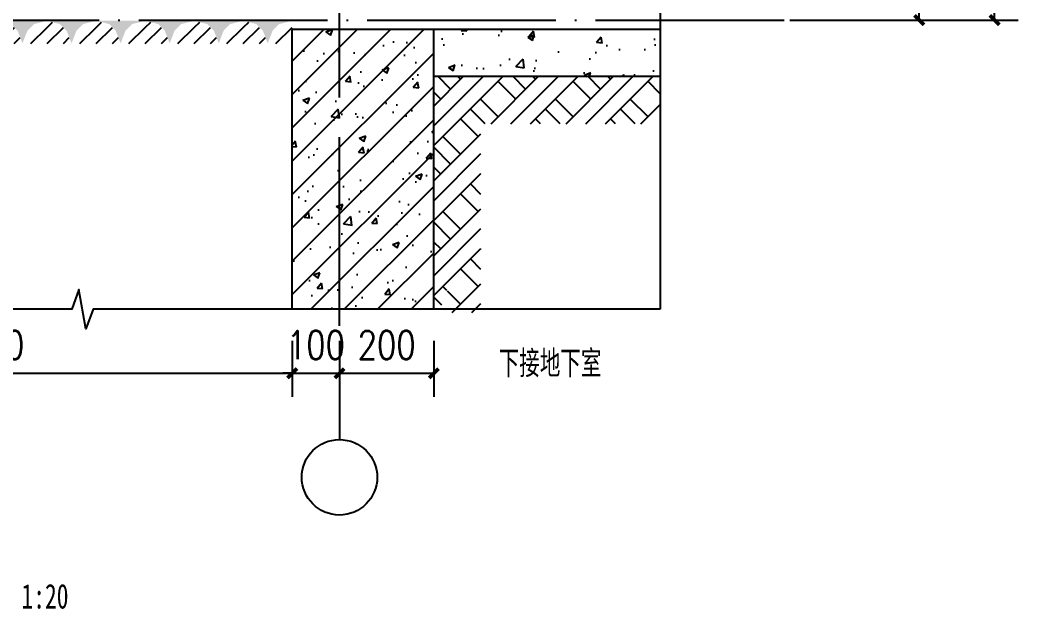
# Model space of a CAD drawing. Extents: x 718358 to 1668613, y -348838 to -159582.
# Drawn here: x 848248 to 850376, y -347494 to -346245 of the extents above; entities that cross this region are included whole.
import ezdxf
from ezdxf.enums import TextEntityAlignment as Align

# ---------------------------------------------------------------- set-up
doc = ezdxf.new("R2010")
doc.units = 0
doc.header["$LTSCALE"] = 1000
doc.linetypes.add('DOTE', pattern=[2.42, 2, -0.2, 0.02, -0.2])
for name, color, linetype in [('AXIS_TEXT', 7, 'Continuous'), ('建-图例填充', 251, 'Continuous'), ('建-墙体', 2, 'Continuous'), ('建-尺寸', 73, 'Continuous'), ('建-房间名', 7, 'Continuous'), ('建-符号', 3, 'Continuous'), ('建-符号说明', 7, 'Continuous'), ('建-轴标', 3, 'Continuous'), ('建-轴网', 14, 'DOTE')]:
    doc.layers.add(name, color=color, linetype=linetype)
doc.styles.add('_TCH_SPACE', font='gt单线西文.shx', dxfattribs={"width": 0.8, "height": 5, "bigfont": 'gt单线中文.shx'})
doc.styles.add('COMPLEX', font='COMPLEX')
doc.styles.add('DIM_FONT', font='SIMPLEX.shx', dxfattribs={"width": 0.8, "bigfont": 'GBCBIG.shx'})
doc.styles.add('黑体字', font='simhei.ttf', dxfattribs={"width": 0.7})
doc.dimstyles.new('DIMN20', dxfattribs={"dimscale": 0.2, "dimtxt": 300, "dimasz": 100, "dimexe": 250, "dimexo": 300, "dimgap": 150, "dimtad": 1, "dimdec": 0, "dimzin": 0, "dimdsep": 46, "dimtxsty": 'DIM_FONT', "dimblk": 'ARCHTICK', "dimcen": 0.09, "dimdle": 1, "dimclrt": 7, "dimazin": 2, "dimtfac": 1, "dimtdec": 0, "dimtix": 1, "dimtmove": 2, "dimatfit": 3, "dimldrblk": 'ARCHTICK', "dimfxl": 1, "dimtolj": 1, "dimtzin": 0, "dimarcsym": 0})

# ---------------------------------------------------------------- blocks, each defined once
blk = doc.blocks.new('$LinePat$00000015')
for p, q in [((0, -90), (71, -19)), ((0, -300), (211, -89)), ((420, -300), (630, -90)), ((210, -300), (286, -224))]:
    blk.add_line(p, q)
for points in [[(0, 0), (630, 0), (168, -45), (462, -45)], [(168, -45), (462, -45), (252, -132), (378, -132)], [(252, -132), (378, -132), (315, -300)]]:
    blk.add_solid(points)
blk = doc.blocks.new('_ArchTick')
at = {"color": 0, "linetype": 'ByBlock', "const_width": 0.4}
blk.add_lwpolyline([(-0.5, -0.5), (0.5, 0.5)], dxfattribs=at)
blk = doc.blocks.new('*D1800')
at = {"layer": 'Defpoints', "color": 0, "transparency": 16777216}
for p in [(849819.8, -345944.7), (850153.8, -345944.7), (849819.8, -346244.7)]:
    blk.add_point(p, dxfattribs=at)
at = {"layer": '建-尺寸', "color": 0, "lineweight": -2, "transparency": 16777216}
for p, q in [((849879.8, -345944.7), (850203.8, -345944.7)), ((850153.8, -346244.9), (850153.8, -345944.5)), ((849879.8, -346244.7), (850203.8, -346244.7))]:
    blk.add_line(p, q, dxfattribs=at)
at = {"layer": '建-尺寸', "color": 0, "lineweight": -2, "transparency": 16777216, "xscale": 20, "yscale": 20, "zscale": 20}
for p, rotation in [((850153.8, -345944.7), 90), ((850153.8, -346244.7), 270)]:
    blk.add_blockref('_ArchTick', p, dxfattribs=dict(at, rotation=rotation))
at = {"layer": '建-尺寸', "color": 7, "transparency": 16777216, "insert": (850093.8, -346094.7), "char_height": 60, "attachment_point": 5, "rotation": 90, "style": 'DIM_FONT'}
blk.add_mtext('\\A1;250', dxfattribs=at)
blk = doc.blocks.new('*D1805')
at = {"layer": 'Defpoints', "color": 0, "transparency": 16777216}
for p in [(849819.8, -339144.7), (850313.8, -339144.7), (849819.8, -346244.7)]:
    blk.add_point(p, dxfattribs=at)
at = {"layer": '建-尺寸', "color": 0, "lineweight": -2, "transparency": 16777216}
for p, q in [((849879.8, -339144.7), (850363.8, -339144.7)), ((850313.8, -346244.9), (850313.8, -339144.5)), ((849879.8, -346244.7), (850363.8, -346244.7))]:
    blk.add_line(p, q, dxfattribs=at)
at = {"layer": '建-尺寸', "color": 0, "lineweight": -2, "transparency": 16777216, "xscale": 20, "yscale": 20, "zscale": 20}
for p, rotation in [((850313.8, -339144.7), 90), ((850313.8, -346244.7), 270)]:
    blk.add_blockref('_ArchTick', p, dxfattribs=dict(at, rotation=rotation))
at = {"layer": '建-尺寸', "color": 7, "transparency": 16777216, "insert": (850251.8, -342694.7), "char_height": 60, "attachment_point": 5, "rotation": 90, "style": 'DIM_FONT'}
blk.add_mtext('\\A1;祥各栋立面图', dxfattribs=at)
blk = doc.blocks.new('*D1828')
at = {"layer": 'Defpoints', "color": 0, "transparency": 16777216}
for p in [(848924.9, -346865.3), (849124.9, -346865.3), (849124.9, -346994)]:
    blk.add_point(p, dxfattribs=at)
at = {"layer": '建-尺寸', "color": 0, "lineweight": -2, "transparency": 16777216}
for p, q in [((848924.9, -346925.3), (848924.9, -347044)), ((849124.9, -346925.3), (849124.9, -347044)), ((848924.7, -346994), (849125.1, -346994))]:
    blk.add_line(p, q, dxfattribs=at)
at = {"layer": '建-尺寸', "color": 0, "lineweight": -2, "transparency": 16777216, "xscale": 20, "yscale": 20, "zscale": 20, "rotation": 180}
blk.add_blockref('_ArchTick', (848924.9, -346994), dxfattribs=at)
at = {"layer": '建-尺寸', "color": 0, "lineweight": -2, "transparency": 16777216, "xscale": 20, "yscale": 20, "zscale": 20}
blk.add_blockref('_ArchTick', (849124.9, -346994), dxfattribs=at)
at = {"layer": '建-尺寸', "color": 7, "transparency": 16777216, "insert": (849024.9, -346934), "char_height": 60, "attachment_point": 5, "style": 'DIM_FONT'}
blk.add_mtext('\\A1;200', dxfattribs=at)
blk = doc.blocks.new('*D1829')
at = {"layer": 'Defpoints', "color": 0, "transparency": 16777216}
for p in [(848824.9, -346865.3), (848924.9, -346865.3), (848924.9, -346994)]:
    blk.add_point(p, dxfattribs=at)
at = {"layer": '建-尺寸', "color": 0, "lineweight": -2, "transparency": 16777216}
for p, q in [((848824.9, -346925.3), (848824.9, -347044)), ((848924.9, -346925.3), (848924.9, -347044)), ((848824.9, -346994), (848804.9, -346994)), ((848824.9, -346994), (848924.9, -346994)), ((848924.9, -346994), (848944.9, -346994))]:
    blk.add_line(p, q, dxfattribs=at)
at = {"layer": '建-尺寸', "color": 0, "lineweight": -2, "transparency": 16777216, "xscale": 20, "yscale": 20, "zscale": 20}
blk.add_blockref('_ArchTick', (848824.9, -346994), dxfattribs=at)
at = {"layer": '建-尺寸', "color": 0, "lineweight": -2, "transparency": 16777216, "xscale": 20, "yscale": 20, "zscale": 20, "rotation": 180}
blk.add_blockref('_ArchTick', (848924.9, -346994), dxfattribs=at)
at = {"layer": '建-尺寸', "color": 7, "transparency": 16777216, "insert": (848874.9, -346934), "char_height": 60, "attachment_point": 5, "style": 'DIM_FONT'}
blk.add_mtext('\\A1;100', dxfattribs=at)
blk = doc.blocks.new('*D1830')
at = {"layer": 'Defpoints', "color": 0, "transparency": 16777216}
for p in [(847524.9, -346865.3), (848824.9, -346865.3), (848824.9, -346994)]:
    blk.add_point(p, dxfattribs=at)
at = {"layer": '建-尺寸', "color": 0, "lineweight": -2, "transparency": 16777216}
for p, q in [((847524.9, -346925.3), (847524.9, -347044)), ((848824.9, -346925.3), (848824.9, -347044)), ((847524.7, -346994), (848825.1, -346994))]:
    blk.add_line(p, q, dxfattribs=at)
at = {"layer": '建-尺寸', "color": 0, "lineweight": -2, "transparency": 16777216, "xscale": 20, "yscale": 20, "zscale": 20, "rotation": 180}
blk.add_blockref('_ArchTick', (847524.9, -346994), dxfattribs=at)
at = {"layer": '建-尺寸', "color": 0, "lineweight": -2, "transparency": 16777216, "xscale": 20, "yscale": 20, "zscale": 20}
blk.add_blockref('_ArchTick', (848824.9, -346994), dxfattribs=at)
at = {"layer": '建-尺寸', "color": 7, "transparency": 16777216, "insert": (848174.9, -346934), "char_height": 60, "attachment_point": 5, "style": 'DIM_FONT'}
blk.add_mtext('\\A1;1300', dxfattribs=at)
blk = doc.blocks.new('_AXISO')
blk.add_circle((0, 0), 0.5)
at = {"layer": 'AXIS_TEXT', "style": 'COMPLEX', "width": 1.041667}
blk.add_attdef('A', text='', height=0.56, dxfattribs=at).set_placement((-0.25, -0.28), (0.25, -0.28), align=Align.FIT)

msp = doc.modelspace()

# ---------------------------------------------------------------- hatches: boundary and pattern name
at = {"layer": '建-图例填充'}
h = msp.add_hatch(dxfattribs=at)
h.set_pattern_fill('钢筋混凝土', color=256, scale=20, style=0)
h.set_pattern_definition([(45, (-67989.99, 7665.635), (-35.355339, 35.355339), []), (50, (-67989.99, 7665.63), (143.452037, -12.550427), [15, -165]), (355, (-67989.99, 7665.63), (-27.750267, 150.438427), [12, -132]), (100.4514, (-67978.03, 7664.59), (115.701876, 137.887908), [12.748038, -140.228422]), (46.1842, (-67989.99, 7705.63), (213.44821, -33.103803), [22.5, -247.5]), (96.6356, (-67972.2, 7702.88), (186.93254, 194.823574), [19.12206, -210.3426]), (351.1842, (-67990, 7705.63), (186.93239, 194.82372), [18, -198]), (21, (-67969.99, 7695.63), (119.38141, -80.523778), [15, -165]), (326, (-67969.99, 7695.63), (48.663066, 145.03001), [12, -132]), (71.4514, (-67960.04, 7688.92), (168.044526, 64.5061), [12.748038, -140.228422]), (37.5, (-67989.99, 7665.635), (2.431971, 66.5787708), [0, -130.4, 0, -134, 0, -132.5]), (7.5, (-67989.99, 7665.635), (52.6139075, 78.8823424), [0, -76.4, 0, -127.4, 0, -50.5]), (327.5, (-68034.59, 7665.635), (106.7644872, -4.5109743), [0, -50, 0, -156, 0, -207]), (317.5, (-68054.59, 7665.635), (116.637234, 20.0209965), [0, -65, 0, -103.6, 0, -147])])
h.paths.add_polyline_path([(849124.9, -346857.9), (849124.9, -346264.7), (848824.9, -346264.7), (848824.9, -346857.9)])
h = msp.add_hatch(dxfattribs=at)
h.set_pattern_fill('混凝土', color=256, scale=20, style=0)
h.set_pattern_definition([(50, (3055.8, 395.11), (143.452037, -12.550427), [15, -165]), (355, (3055.8, 395.11), (-27.750267, 150.438427), [12, -132]), (100.4514, (3067.75, 394.07), (115.701876, 137.887908), [12.748038, -140.228422]), (46.1842, (3055.8, 435.11), (213.44821, -33.103803), [22.5, -247.5]), (96.6356, (3073.58, 432.35), (186.93254, 194.823574), [19.12206, -210.3426]), (351.1842, (3055.8, 435.11), (186.93239, 194.82372), [18, -198]), (21, (3075.8, 425.11), (119.38141, -80.523778), [15, -165]), (326, (3075.8, 425.11), (48.663066, 145.03001), [12, -132]), (71.4514, (3085.74, 418.4), (168.044526, 64.5061), [12.748038, -140.228422]), (37.5, (3055.796, 395.11), (2.431971, 66.5787708), [0, -130.4, 0, -134, 0, -132.5]), (7.5, (3055.796, 395.11), (52.6139075, 78.8823424), [0, -76.4, 0, -127.4, 0, -50.5]), (327.5, (3011.196, 395.11), (106.7644872, -4.5109743), [0, -50, 0, -156, 0, -207]), (317.5, (2991.2, 395.11), (116.637234, 20.020996), [0, -65, 0, -103.6, 0, -147])])
h.paths.add_polyline_path([(849605, -346364.7), (849605, -346264.7), (849124.9, -346264.7), (849124.9, -346364.7)])
h = msp.add_hatch(dxfattribs=at)
h.set_pattern_fill('夯实土壤', color=256, scale=20, style=0)
h.set_pattern_definition([(45, (-67966.39, 7665.63), (-79.478802, 79.478802), []), (45, (-67924.39, 7665.63), (-79.478802, 79.478802), []), (45, (-67882.39, 7665.63), (-79.478802, 79.478802), []), (135, (-67966.39, 7665.63), (-79.478802, -79.478802), [53, -59.4]), (135, (-67945.39, 7686.63), (-79.478802, -79.478802), [53, -59.4]), (135, (-67924.39, 7707.63), (-79.478802, -79.478802), [53, -59.4])])
h.paths.add_polyline_path([(849124.9, -346857.9), (849138.5, -346857.9), (849153.4, -346815.9), (849162.1, -346865.1), (849224.9, -346865.1), (849224.9, -346464.7), (849605, -346464.7), (849605, -346364.7), (849124.9, -346364.7)])

# ---------------------------------------------------------------- linework, layer by layer
at = {"layer": '建-墙体'}
for p, q in [((849605, -346264.7), (848824.9, -346264.7)), ((848824.9, -346857.9), (848824.9, -346264.7)), ((849124.9, -346857.9), (849124.9, -346264.7)), ((849605, -346364.7), (849124.9, -346364.7))]:
    msp.add_line(p, q, dxfattribs=at)
at = {"layer": '建-符号'}
for points in [[(849605, -337752.8), (849605, -342282.9), (849647, -342298.2), (849563, -342313), (849605, -342327.9), (849605, -346857.9)], [(849605, -346857.9), (848402.8, -346857.9), (848387.5, -346899.9), (848372.7, -346815.9), (848357.8, -346857.9), (847155.6, -346857.9)]]:
    msp.add_lwpolyline(points, dxfattribs=at)
at = {"layer": '建-轴标'}
msp.add_line((848924.9, -346976), (848924.9, -347134.6), dxfattribs=at)
at = {"layer": '建-轴网', "ltscale": 0.2}
for p, q in [((848924.9, -346893.1), (848924.9, -337503.6)), ((843659.6, -346244.7), (851598.1, -346244.7))]:
    msp.add_line(p, q, dxfattribs=at)

# ---------------------------------------------------------------- block references
at = {"layer": '建-图例填充', "xscale": 0.16504986454222, "yscale": 0.16, "zscale": 0.16, "rotation": 1.128301738474281e-08}
for p in [(848201, -346246.1), (848305, -346246.1), (848409, -346246.1), (848513, -346246.1), (848617, -346246.1), (848720.9, -346246.1)]:
    msp.add_blockref('$LinePat$00000015', p, dxfattribs=at)
at = {"layer": '建-轴标', "xscale": 160, "yscale": 160, "zscale": 160}
msp.add_blockref('_AXISO', (848924.9, -347214.6), dxfattribs=at)

# ---------------------------------------------------------------- texts
at = {"layer": '建-房间名', "style": '_TCH_SPACE', "width": 0.8}
msp.add_text('下接地下室', height=57.32, dxfattribs=at).set_placement((849262.5, -347002.3))
at = {"layer": '建-符号说明', "style": '黑体字', "width": 0.7}
msp.add_text('1:20', height=52.28, dxfattribs=at).set_placement((848250.9, -347493, 0))

# ---------------------------------------------------------------- dimensions: what is measured, and where the dimension line sits
at = {"layer": '建-尺寸'}
for p2, distance, text, picture, middle in [((849819.8, -339144.7), -494, '祥各栋立面图', '*D1805', (850251.8, -342694.7)), ((849819.8, -345944.7), -334, '250', '*D1800', (850093.8, -346094.7))]:
    dim = msp.add_aligned_dim(p1=(849819.8, -346244.7), p2=p2, distance=distance, text=text, dimstyle='DIMN20', dxfattribs=at)
    dim.commit()
    dim.dimension.update_dxf_attribs({"geometry": picture, "text_midpoint": middle})
for p1, p2, picture, middle in [((847524.9, -346865.3), (848824.9, -346865.3), '*D1830', (848174.9, -346934)), ((848824.9, -346865.3), (848924.9, -346865.3), '*D1829', (848874.9, -346934)), ((848924.9, -346865.3), (849124.9, -346865.3), '*D1828', (849024.9, -346934))]:
    dim = msp.add_aligned_dim(p1=p1, p2=p2, distance=-128.6, dimstyle='DIMN20', dxfattribs=at)
    dim.commit()
    dim.dimension.update_dxf_attribs({"geometry": picture, "text_midpoint": middle})

doc.saveas('drawing.dxf')
